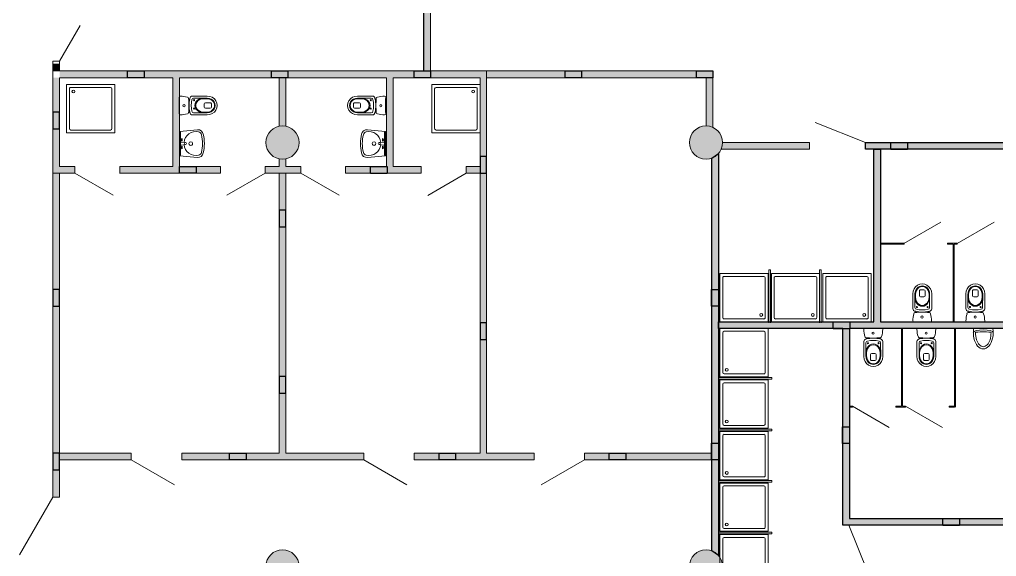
# Model space of a CAD drawing. Header units: millimetres. Extents: x 72919 to 485785, y -53256 to 338519.
# Drawn here: x 368101 to 385747, y 154321 to 164010 of the extents above; entities that cross this region are included whole.
import ezdxf

# ---------------------------------------------------------------- set-up
doc = ezdxf.new("R2010")
doc.units = ezdxf.units.MM
doc.linetypes.add('CONTI', pattern=[0])
for name, color, linetype, lineweight in [('door', 177, 'Continuous', 9), ('equipments', 137, 'CONTI', 20), ('wall', 5, 'Continuous', 40)]:
    doc.layers.add(name, color=color, linetype=linetype, lineweight=lineweight)

# ---------------------------------------------------------------- blocks, each defined once
blk = doc.blocks.new('цукенгш')
at = {"layer": 'equipments'}
for p, q in [((-371910, -1780247), (-371910, -1780840)), ((-371295, -1780226), (-371888, -1780226)), ((-371274, -1780840), (-371274, -1780247)), ((-371888, -1780861), (-371295, -1780861))]:
    blk.add_line(p, q, dxfattribs=at)
blk.add_lwpolyline([(-371952, -1780184), (-371952, -1780904), (-371232, -1780904), (-371232, -1780184)], close=True, dxfattribs=at)
blk.add_circle((-371334, -1780802), 21.2, dxfattribs=at)
for centre, start, end in [((-371888, -1780247), 90.0001, 180.0001), ((-371295, -1780247), 0.0001, 90.0001), ((-371888, -1780840), 180.0001, 270.0001), ((-371295, -1780840), 270.0001, 0.0001)]:
    blk.add_arc(centre, 21.2, start, end, dxfattribs=at)
blk = doc.blocks.new('афып4у')
for p, q in [((-1179240, -388504), (-1178972, -388504)), ((-1179240, -388542), (-1178992, -388542)), ((-1179226, -388552), (-1179176, -388552)), ((-1179314, -388705), (-1179314, -388645)), ((-1179205, -388625), (-1179294, -388625)), ((-1179205, -388725), (-1179294, -388725)), ((-1179185, -388705), (-1179185, -388645)), ((-1179240, -388807), (-1178992, -388807)), ((-1179240, -388845), (-1178972, -388845)), ((-1179225, -388797), (-1179176, -388797))]:
    blk.add_line(p, q)
for centre, radius in [((-1179001, -388619), 10), ((-1178819, -388671), 20), ((-1179001, -388771), 10)]:
    blk.add_circle(centre, radius)
for centre, radius, start, end in [((-1178992, -388572), 30, 0.0613, 90.0613), ((-1178972, -388552), 47.9, 0.8766, 90.0613), ((-1178913, -388545), 12.3, 207.7885, 6.8342), ((-1179478, -388675), 568, 347.5462, 12.5787), ((-1177591, -388672), 1316, 174.3935, 185.7291), ((-1178877, -388547), 23.8, 98.5278, 171.5948), ((-1178733, -389047), 543, 91.8565, 105.7585), ((-1178751, -388523), 20, 0.0613, 90.0613), ((-1175557, -388670), 3177, 177.3549, 182.7677), ((-1179294, -388645), 20, 90.0613, 180.0613), ((-1179294, -388705), 20, 180.0613, 270.0613), ((-1179205, -388645), 20, 0.0613, 90.0613), ((-1179205, -388705), 20, 270.0613, 0.0613), ((-1179357, -388675), 408, 345.15, 14.9726), ((-1178992, -388777), 30, 270.0613, 0.0613), ((-1178972, -388797), 47.9, 270.0613, 0.0613), ((-1178913, -388802), 12.2, 352.6965, 155.4488), ((-1178877, -388800), 23.8, 188.5278, 261.5948), ((-1178734, -388300), 543, 254.3641, 268.2661), ((-1178751, -388823), 20, 270.0613, 0.0613)]:
    blk.add_arc(centre, radius, start, end)
at = {"extrusion": (1.58689e-19, -9.13861e-20, -1)}
for centre, major_axis, ratio, start_param, end_param in [((-1179240, -388675), (-180, 0), 0.945693, 4.712389, 7.853982), ((-1179240, -388675), (-143, 0), 0.925942, 4.712389, 7.853982), ((-1179225, -388675), (-146, 0), 0.838114, -1.570796, 1.570796), ((-1179176, -388675), (-146, 0), 0.838114, 1.570796, 4.712389), ((-1179172, -388675), (-158, 0), 0.838996, 1.570796, 4.712389)]:
    blk.add_ellipse(centre, major_axis=major_axis, ratio=ratio, start_param=start_param, end_param=end_param, dxfattribs=at)
blk = doc.blocks.new('выапкуы')
for p, q in [((-1180538, -388993), (-1180215, -388963)), ((-1180538, -388993), (-1180538, -389433)), ((-1180520, -389013), (-1180538, -388993)), ((-1180520, -389185), (-1180520, -389013)), ((-1180520, -389061), (-1180520, -389033)), ((-1180520, -389061), (-1180520, -389089)), ((-1180520, -389089), (-1180520, -389261)), ((-1180520, -389213), (-1180520, -389185)), ((-1180520, -389185), (-1180505, -389185)), ((-1180520, -389213), (-1180520, -389242)), ((-1180520, -389242), (-1180520, -389413)), ((-1180520, -389242), (-1180505, -389242)), ((-1180489, -389119), (-1180514, -389144)), ((-1180489, -389170), (-1180514, -389144)), ((-1180489, -389260), (-1180514, -389285)), ((-1180505, -389185), (-1180428, -389194)), ((-1180505, -389242), (-1180428, -389231)), ((-1180489, -389119), (-1180489, -389170)), ((-1180489, -389310), (-1180489, -389260)), ((-1180520, -389413), (-1180538, -389433)), ((-1180538, -389433), (-1180215, -389463)), ((-1180489, -389310), (-1180514, -389285))]:
    blk.add_line(p, q)
blk.add_circle((-1180428, -389213), 18.6)
for centre, radius, start, end in [((-1180243, -389210), 213, 76.4207, 174.8431), ((-1180206, -389063), 100, 10.5506, 95.1332), ((-1180205, -389066), 65, 10.6846, 79.5291), ((-1180812, -389216), 691, 0.2357, 13.5426), ((-1180828, -389213), 740, 0.008, 13.2064), ((-1180243, -389216), 213, 184.8867, 283.5638), ((-1180333, -389213), 33.3, 0.0001, 180.0001), ((-1180333, -389213), 33.3, 180.0001, 0.0001), ((-1180812, -389210), 691, 346.4576, 359.7645), ((-1180828, -389213), 740, 346.7938, 359.9922), ((-1180206, -389364), 100, 264.867, 349.4496), ((-1180205, -389360), 65, 280.4711, 349.3156)]:
    blk.add_arc(centre, radius, start, end)
blk = doc.blocks.new('пренпее')
at = {"layer": 'equipments'}
for p, q in [((-370214, -1782523), (-370482, -1782523)), ((-370214, -1782561), (-370462, -1782561)), ((-370229, -1782571), (-370278, -1782571)), ((-370269, -1782724), (-370269, -1782664)), ((-370249, -1782644), (-370160, -1782644)), ((-370141, -1782724), (-370140, -1782664)), ((-370214, -1782864), (-370483, -1782864)), ((-370214, -1782827), (-370463, -1782826)), ((-370229, -1782817), (-370278, -1782817)), ((-370249, -1782744), (-370161, -1782744))]:
    blk.add_line(p, q, dxfattribs=at)
for centre, radius in [((-370635, -1782690), 20), ((-370453, -1782597), 10), ((-370454, -1782790), 10)]:
    blk.add_circle(centre, radius, dxfattribs=at)
for centre, radius, start, end in [((-373897, -1782689), 3177, 357.2325, 2.6453), ((-370703, -1782543), 20, 89.9389, 179.9389), ((-370721, -1783066), 543, 74.2418, 88.1438), ((-370577, -1782566), 23.8, 8.4054, 81.4725), ((-370482, -1782571), 47.9, 89.9389, 179.1236), ((-371863, -1782691), 1316, 354.2712, 5.6067), ((-370541, -1782564), 12.3, 173.1661, 332.2117), ((-369976, -1782694), 568, 167.4216, 192.454), ((-370097, -1782694), 408, 165.0277, 194.8502), ((-370462, -1782591), 30, 89.9389, 179.9389), ((-370249, -1782664), 20, 89.9389, 179.9389), ((-370249, -1782724), 20, 179.9389, 269.9389), ((-370161, -1782724), 20, 269.9389, 359.9389), ((-370160, -1782664), 20, 359.9389, 89.9389), ((-370704, -1782843), 20, 179.9389, 269.9389), ((-370720, -1782320), 543, 271.7341, 285.6361), ((-370577, -1782819), 23.8, 278.4054, 351.4725), ((-370542, -1782821), 12.2, 24.5514, 187.3037), ((-370483, -1782816), 47.9, 179.9389, 269.9389), ((-370463, -1782796), 30, 179.9389, 269.9389)]:
    blk.add_arc(centre, radius, start, end, dxfattribs=at)
for centre, major_axis, ratio, start_param, end_param in [((-370214, -1782694), (180, 0), 0.945693, 4.712389, 7.853982), ((-370282, -1782694), (158, 0), 0.838996, 1.570796, 4.712389), ((-370278, -1782694), (146, 0), 0.838114, 1.570796, 4.712389), ((-370229, -1782694), (146, 0), 0.838114, 4.712389, 7.853982), ((-370214, -1782694), (143, 0), 0.925942, -1.570796, 1.570796)]:
    blk.add_ellipse(centre, major_axis=major_axis, ratio=ratio, start_param=start_param, end_param=end_param, dxfattribs=at)
blk = doc.blocks.new('миприпм')
at = {"layer": 'equipments', "extrusion": (-5.61418e-17, 7.70757e-17, -1)}
blk.add_line((-374835, -1795300), (-375184, -1795300), dxfattribs=at)
for major_axis, ratio, start_param, end_param in [((0, -296), 0.607083, 1.317881, 4.965305), ((0, -257), 0.54742, 1.570796, 4.712389)]:
    blk.add_ellipse((-375009, -1795226), major_axis=major_axis, ratio=ratio, start_param=start_param, end_param=end_param, dxfattribs=at)
at = {"layer": 'equipments'}
for major_axis, ratio in [((180, 0), 0.270009), ((143, 0), 0.084246)]:
    blk.add_ellipse((-375009, -1795226), major_axis=major_axis, ratio=ratio, start_param=3.141593, end_param=6.283185, dxfattribs=at)

msp = doc.modelspace()

# ---------------------------------------------------------------- hatches: boundary and pattern name
at = {"ltscale": 500, "true_color": 0x000000}
h = msp.add_hatch(color=18, dxfattribs=at)
h.dxf.hatch_style = 1
h.paths.add_polyline_path([(368825.43379, 162960.25308), (376538.39265, 162960.25308), (376538.39265, 163085.25308), (368825.43379, 163085.25308)])
h = msp.add_hatch(color=18, dxfattribs=at)
h.dxf.hatch_style = 1
h.paths.add_polyline_path([(370349.56945, 163085.25308), (370349.56945, 162960.25308), (370049.56945, 162960.25308), (370049.56945, 163085.25308)])
h = msp.add_hatch(color=18, dxfattribs=at)
h.dxf.hatch_style = 1
h.paths.add_polyline_path([(372949.56945, 163085.25308), (372949.56945, 162960.25308), (372649.56945, 162960.25308), (372649.56945, 163085.25308)])
h = msp.add_hatch(color=18, dxfattribs=at)
h.dxf.hatch_style = 1
h.paths.add_polyline_path([(375526.48125, 163085.25275), (375526.48125, 162960.25275), (375226.48125, 162960.25275), (375226.48125, 163085.25275)])
h = msp.add_hatch(color=18, dxfattribs=at)
h.dxf.hatch_style = 1
h.paths.add_polyline_path([(378254.15181, 163085.2534), (378254.15181, 162960.2534), (377954.15181, 162960.2534), (377954.15181, 163085.2534)])
h = msp.add_hatch(color=18, dxfattribs=at)
h.dxf.hatch_style = 1
h.paths.add_polyline_path([(380626.29849, 163085.25308), (380626.29849, 162960.25308), (380326.29849, 162960.25308), (380326.29849, 163085.25308)])
h = msp.add_hatch(color=18, dxfattribs=at)
h.dxf.hatch_style = 1
h.paths.add_polyline_path([(368700.43379, 162960.25308), (368825.43379, 162960.25308), (368825.43379, 161240.25308), (368700.43379, 161240.25308)])
h = msp.add_hatch(color=18, dxfattribs=at)
h.dxf.hatch_style = 1
h.paths.add_polyline_path([(370870.39301, 162960.25308), (370995.39301, 162960.25308), (370995.39301, 161240.75166), (370870.39301, 161240.75166)])
h = msp.add_hatch(color=18, dxfattribs=at)
h.dxf.hatch_style = 1
h.paths.add_polyline_path([(372790.67364, 162960.25308), (372915.67364, 162960.25308), (372912.93379, 162089.99941), (372787.93379, 162089.99941)])
h = msp.add_hatch(color=18, dxfattribs=at)
h.dxf.hatch_style = 1
h.paths.add_polyline_path([(374728.3927, 162960.25308), (374853.3927, 162960.25308), (374853.3927, 161357.3935), (374728.3927, 161357.3935)])
h = msp.add_hatch(color=18, dxfattribs=at)
h.dxf.hatch_style = 1
h.paths.add_polyline_path([(376418.39265, 162959.84745), (376538.39265, 162959.84745), (376538.39265, 161236.89461), (376418.39265, 161236.89461)])
h = msp.add_hatch(color=18, dxfattribs=at)
h.dxf.hatch_style = 1
h.paths.add_polyline_path([(368700.43379, 162039.99944), (368825.43379, 162039.99944), (368825.43379, 162339.99944), (368700.43379, 162339.99944)])
h = msp.add_hatch(color=18, dxfattribs=at)
h.dxf.hatch_style = 1
edge = h.paths.add_edge_path()
edge.add_arc((372850.43379, 161789.99944), 300, 9, 369)
h = msp.add_hatch(color=18, dxfattribs=at)
h.dxf.hatch_style = 1
edge = h.paths.add_edge_path()
edge.add_arc((380500.43379, 161789.99944), 300, 9, 369)
h = msp.add_hatch(color=18, dxfattribs=at)
h.dxf.hatch_style = 1
h.paths.add_polyline_path([(383532.6732, 161669.99944), (383532.6732, 158555.19304), (380725.43379, 158555.19304), (380725.43379, 158435.19304), (382970.5111, 158435.19304), (382970.5111, 154885.19304), (386900.10149, 154885.19304), (386900.10149, 155005.19304), (383090.97125, 155005.19304), (383090.97125, 158435.19304), (386900.10149, 158435.19304), (386900.10149, 157852.80704), (387020.10149, 157852.80704), (387020.10149, 159102.58679), (389931.44122, 159102.58679), (389931.44122, 159222.58679), (387020.10149, 159222.58679), (387020.10149, 160459.82891), (386900.10149, 160459.82891), (386900.10149, 158555.19304), (383652.6732, 158555.19304), (383652.6732, 161669.99944)])
h = msp.add_hatch(color=18, dxfattribs=at)
h.dxf.hatch_style = 1
h.paths.add_polyline_path([(382372.77786, 161669.99944), (382372.77786, 161789.99944), (380800.43379, 161789.99944, -0.1032437172), (380775.38833, 161669.99944)])
h = msp.add_hatch(color=18, dxfattribs=at)
h.dxf.hatch_style = 1
h.paths.add_polyline_path([(387875.47924, 161669.99944), (383382.77786, 161669.99944), (383382.77786, 161789.99944), (387851.62323, 161789.99944)])
h = msp.add_hatch(color=18, dxfattribs=at)
h.dxf.hatch_style = 1
h.paths.add_polyline_path([(384141.75404, 161789.99944), (384141.75404, 161664.99944), (383841.75404, 161664.99944), (383841.75404, 161789.99944)])
h = msp.add_hatch(color=18, dxfattribs=at)
h.dxf.hatch_style = 1
h.paths.add_polyline_path([(372792.04357, 161496.01182), (372912.04357, 161496.01182), (372910.67364, 161240.75197), (372790.67364, 161240.75197)])
h = msp.add_hatch(color=18, dxfattribs=at)
h.dxf.hatch_style = 1
h.paths.add_polyline_path([(376418.39265, 161236.89461), (376538.39265, 161236.89461), (376538.39265, 161536.89461), (376418.39265, 161536.89461)])
h = msp.add_hatch(color=18, dxfattribs=at)
h.dxf.hatch_style = 1
h.paths.add_polyline_path([(380725.43379, 154338.43079), (380605.43379, 154422.84216), (380605.43379, 161507.15673), (380725.43379, 161591.5681)])
h = msp.add_hatch(color=18, dxfattribs=at)
h.dxf.hatch_style = 1
h.paths.add_polyline_path([(368825.43379, 161240.25308), (369100.10544, 161240.25308), (369100.10544, 161360.25308), (368825.43379, 161360.25308)])
h = msp.add_hatch(color=18, dxfattribs=at)
h.dxf.hatch_style = 1
h.paths.add_polyline_path([(369908.91641, 161240.75197), (370870.39301, 161240.75197), (370870.39301, 161360.75197), (369908.91641, 161360.75197)])
h = msp.add_hatch(color=18, dxfattribs=at)
h.dxf.hatch_style = 1
h.paths.add_polyline_path([(370989.20397, 161240.75197), (371730.22779, 161240.75142), (371730.22779, 161360.75142), (370989.20397, 161360.75197)])
h = msp.add_hatch(color=18, dxfattribs=at)
h.dxf.hatch_style = 1
h.paths.add_polyline_path([(371289.20397, 161360.75197), (371289.20397, 161235.75197), (370989.20397, 161235.75197), (370989.20397, 161360.75197)])
h = msp.add_hatch(color=18, dxfattribs=at)
h.dxf.hatch_style = 1
h.paths.add_polyline_path([(372539.03873, 161244.60947), (373180.50263, 161244.60892), (373180.50263, 161364.60892), (372539.03873, 161364.60947)])
h = msp.add_hatch(color=18, dxfattribs=at)
h.dxf.hatch_style = 1
h.paths.add_polyline_path([(373991.50673, 161237.39377), (375357.20367, 161237.3935), (375357.3886, 161356.89461), (373990.50263, 161357.3935)])
h = msp.add_hatch(color=18, dxfattribs=at)
h.dxf.hatch_style = 1
h.paths.add_polyline_path([(374740.50263, 161357.3935), (374740.50263, 161232.3935), (374440.50263, 161232.3935), (374440.50263, 161357.3935)])
h = msp.add_hatch(color=18, dxfattribs=at)
h.dxf.hatch_style = 1
h.paths.add_polyline_path([(376169.3968, 161237.39377), (376418.30018, 161237.3935), (376418.48512, 161356.89461), (376168.3927, 161357.3935)])
h = msp.add_hatch(color=18, dxfattribs=at)
h.dxf.hatch_style = 1
h.paths.add_polyline_path([(372790.67364, 160269.99944), (372910.67364, 160269.99944), (372910.67364, 160569.99944), (372790.67364, 160569.99944)])
h = msp.add_hatch(color=18, dxfattribs=at)
h.dxf.hatch_style = 1
h.paths.add_polyline_path([(368700.43379, 158839.99944), (368825.43379, 158839.99944), (368825.43379, 159139.99944), (368700.43379, 159139.99944)])
h = msp.add_hatch(color=18, dxfattribs=at)
h.dxf.hatch_style = 1
h.paths.add_polyline_path([(380725.43379, 158835.93021), (380600.43379, 158835.93021), (380600.43379, 159135.93021), (380725.43379, 159135.93021)])
h = msp.add_hatch(color=18, dxfattribs=at)
h.dxf.hatch_style = 1
h.paths.add_polyline_path([(376418.39265, 158236.89461), (376538.39265, 158236.89461), (376538.39265, 158536.89461), (376418.39265, 158536.89461)])
h = msp.add_hatch(color=18, dxfattribs=at)
h.dxf.hatch_style = 1
h.paths.add_polyline_path([(383099.94743, 158555.19304), (383099.94743, 158430.19304), (382799.94743, 158430.19304), (382799.94743, 158555.19304)])
h = msp.add_hatch(color=18, dxfattribs=at)
h.dxf.hatch_style = 1
h.paths.add_polyline_path([(372790.67364, 157269.99944), (372910.67364, 157269.99944), (372910.67364, 157569.99944), (372790.67364, 157569.99944)])
h = msp.add_hatch(color=18, dxfattribs=at)
h.dxf.hatch_style = 1
h.paths.add_polyline_path([(383092.97125, 156358.61777), (382967.97125, 156358.61777), (382967.97125, 156658.61777), (383092.97125, 156658.61777)])
h = msp.add_hatch(color=18, dxfattribs=at)
h.dxf.hatch_style = 1
h.paths.add_polyline_path([(380725.43379, 156063.32629), (380600.43379, 156063.32629), (380600.43379, 156363.32629), (380725.43379, 156363.32629)])
h = msp.add_hatch(color=18, dxfattribs=at)
h.dxf.hatch_style = 1
h.paths.add_polyline_path([(368700.43379, 155883.32597), (368825.43379, 155883.32597), (368825.43379, 156183.32597), (368700.43379, 156183.32597)])
h = msp.add_hatch(color=18, dxfattribs=at)
h.dxf.hatch_style = 1
h.paths.add_polyline_path([(372195.43379, 156183.32347), (372195.43379, 156063.32597), (371895.43379, 156063.32597), (371895.43379, 156183.32347)])
h = msp.add_hatch(color=18, dxfattribs=at)
h.dxf.hatch_style = 1
h.paths.add_polyline_path([(375978.3949, 156183.32472), (375978.3949, 156063.32722), (375678.3949, 156063.32722), (375678.3949, 156183.32472)])
h = msp.add_hatch(color=18, dxfattribs=at)
h.dxf.hatch_style = 1
h.paths.add_polyline_path([(379053.84525, 156183.32472), (379053.84525, 156063.32722), (378753.84525, 156063.32722), (378753.84525, 156183.32472)])
h = msp.add_hatch(color=18, dxfattribs=at)
h.dxf.hatch_style = 1
h.paths.add_polyline_path([(385080.61749, 155005.19304), (385080.61749, 154880.19304), (384780.61749, 154880.19304), (384780.61749, 155005.19304)])
h = msp.add_hatch(color=18, dxfattribs=at)
h.dxf.hatch_style = 1
edge = h.paths.add_edge_path()
edge.add_arc((372850.43379, 154139.99944), 300, 9, 369)
h = msp.add_hatch(color=18, dxfattribs=at)
h.dxf.hatch_style = 1
edge = h.paths.add_edge_path()
edge.add_arc((380500.43379, 154139.99944), 300, 9, 369)
at = {"layer": 'wall', "lineweight": 18, "ltscale": 0.007407, "true_color": 0x000000}
h = msp.add_hatch(color=18, dxfattribs=at)
h.dxf.hatch_style = 1
h.paths.add_polyline_path([(375401.48125, 169664.99944), (375526.48125, 169664.99944), (375526.48125, 163085.25308), (375401.48125, 163085.25308)])
h = msp.add_hatch(color=18, dxfattribs=at)
h.dxf.hatch_style = 1
h.paths.add_polyline_path([(368700.43379, 163215.27262), (368825.43379, 163215.27262), (368825.43379, 163085.25308), (368700.43379, 163085.25308)])
h = msp.add_hatch(color=18, dxfattribs=at)
h.dxf.hatch_style = 1
h.paths.add_polyline_path([(376538.39265, 162960.25308), (380626.25838, 162962.6731), (380626.25838, 163087.6731), (376538.39265, 163085.25308)])
h = msp.add_hatch(color=18, dxfattribs=at)
h.dxf.hatch_style = 1
h.paths.add_polyline_path([(380501.21502, 162960.25308), (380626.21502, 162960.25308), (380626.21502, 162089.99938), (380501.21502, 162089.99938)])
h = msp.add_hatch(color=18, dxfattribs=at)
h.dxf.hatch_style = 1
h.paths.add_polyline_path([(368700.43379, 161240.25308), (368825.43379, 161240.25308), (368825.43379, 155389.99944), (368700.43379, 155389.99944)])
h = msp.add_hatch(color=18, dxfattribs=at)
h.dxf.hatch_style = 1
h.paths.add_polyline_path([(372792.28343, 161246.76434), (372912.28343, 161246.76434), (372910.43379, 156178.73527), (372790.43379, 156178.73527)])
h = msp.add_hatch(color=18, dxfattribs=at)
h.dxf.hatch_style = 1
h.paths.add_polyline_path([(376418.39265, 161236.89461), (376543.39265, 161236.89461), (376543.39265, 156183.32597), (376418.39265, 156183.32597)])
h = msp.add_hatch(color=18, dxfattribs=at)
h.dxf.hatch_style = 1
h.paths.add_polyline_path([(368824.24475, 156063.32624), (370120.10764, 156063.3257), (370120.10764, 156183.3257), (368824.24475, 156183.32624)])
h = msp.add_hatch(color=18, dxfattribs=at)
h.dxf.hatch_style = 1
h.paths.add_polyline_path([(371028.9186, 156065.09224), (374318.3949, 156061.55969), (374318.98941, 156181.55969), (371029.51312, 156185.09224)])
h = msp.add_hatch(color=18, dxfattribs=at)
h.dxf.hatch_style = 1
h.paths.add_polyline_path([(375227.20586, 156065.09224), (377393.54799, 156063.32597), (377394.14251, 156183.32597), (375227.80038, 156185.09224)])
h = msp.add_hatch(color=18, dxfattribs=at)
h.dxf.hatch_style = 1
h.paths.add_polyline_path([(378302.65622, 156065.09224), (380605.13653, 156063.32597), (380605.73104, 156183.32597), (378303.25074, 156185.09224)])

# ---------------------------------------------------------------- linework, layer by layer
at = {"color": 18, "ltscale": 500, "true_color": 0x000000}
msp.add_line((375401.48125, 163085.25308), (375401.48125, 169664.99944), dxfattribs=at)
for points in [[(370349.56945, 163085.25308), (370349.56945, 162960.25308), (370049.56945, 162960.25308), (370049.56945, 163085.25308)], [(372949.56945, 163085.25308), (372949.56945, 162960.25308), (372649.56945, 162960.25308), (372649.56945, 163085.25308)], [(375526.48125, 163085.25275), (375526.48125, 162960.25275), (375226.48125, 162960.25275), (375226.48125, 163085.25275)], [(378254.15181, 163085.2534), (378254.15181, 162960.2534), (377954.15181, 162960.2534), (377954.15181, 163085.2534)], [(380626.29849, 163085.25308), (380626.29849, 162960.25308), (380326.29849, 162960.25308), (380326.29849, 163085.25308)], [(368700.43379, 162039.99944), (368825.43379, 162039.99944), (368825.43379, 162339.99944), (368700.43379, 162339.99944)], [(387875.47924, 161669.99944), (383382.77786, 161669.99944), (383382.77786, 161789.99944), (387851.62323, 161789.99944)], [(384141.75404, 161789.99944), (384141.75404, 161664.99944), (383841.75404, 161664.99944), (383841.75404, 161789.99944)], [(376418.39265, 161236.89461), (376538.39265, 161236.89461), (376538.39265, 161536.89461), (376418.39265, 161536.89461)], [(380725.43379, 154338.43079), (380605.43379, 154422.84216), (380605.43379, 161507.15673), (380725.43379, 161591.5681)], [(371289.20397, 161360.75197), (371289.20397, 161235.75197), (370989.20397, 161235.75197), (370989.20397, 161360.75197)], [(374740.50263, 161357.3935), (374740.50263, 161232.3935), (374440.50263, 161232.3935), (374440.50263, 161357.3935)], [(372790.67364, 160269.99944), (372910.67364, 160269.99944), (372910.67364, 160569.99944), (372790.67364, 160569.99944)], [(368700.43379, 158839.99944), (368825.43379, 158839.99944), (368825.43379, 159139.99944), (368700.43379, 159139.99944)], [(380725.43379, 158835.93021), (380600.43379, 158835.93021), (380600.43379, 159135.93021), (380725.43379, 159135.93021)], [(376418.39265, 158236.89461), (376538.39265, 158236.89461), (376538.39265, 158536.89461), (376418.39265, 158536.89461)], [(383099.94743, 158555.19304), (383099.94743, 158430.19304), (382799.94743, 158430.19304), (382799.94743, 158555.19304)], [(372790.67364, 157269.99944), (372910.67364, 157269.99944), (372910.67364, 157569.99944), (372790.67364, 157569.99944)], [(383092.97125, 156358.61777), (382967.97125, 156358.61777), (382967.97125, 156658.61777), (383092.97125, 156658.61777)], [(380725.43379, 156063.32629), (380600.43379, 156063.32629), (380600.43379, 156363.32629), (380725.43379, 156363.32629)], [(368700.43379, 155883.32597), (368825.43379, 155883.32597), (368825.43379, 156183.32597), (368700.43379, 156183.32597)], [(372195.43379, 156183.32347), (372195.43379, 156063.32597), (371895.43379, 156063.32597), (371895.43379, 156183.32347)], [(375978.3949, 156183.32472), (375978.3949, 156063.32722), (375678.3949, 156063.32722), (375678.3949, 156183.32472)], [(379053.84525, 156183.32472), (379053.84525, 156063.32722), (378753.84525, 156063.32722), (378753.84525, 156183.32472)], [(385080.61749, 155005.19304), (385080.61749, 154880.19304), (384780.61749, 154880.19304), (384780.61749, 155005.19304)]]:
    msp.add_lwpolyline(points, close=True, dxfattribs=at)
for points in [[(388530.61749, 154885.19304), (382970.5111, 154885.19304), (382970.5111, 158435.19304), (380725.43379, 158435.19304), (380725.43379, 158555.19304), (383532.6732, 158555.19304), (383532.6732, 161669.99944), (383652.6732, 161669.99944), (383652.6732, 158555.19304), (386900.10149, 158555.19304)], [(386900.10149, 158435.19304), (383090.97125, 158435.19304), (383090.97125, 155005.19304), (386900.10149, 155005.19304)]]:
    msp.add_lwpolyline(points, dxfattribs=at)
at = {"layer": 'door', "linetype": 'ByBlock', "ltscale": 100}
msp.add_line((369196.21556, 163904.77213), (368820.43667, 163260.25308), dxfattribs=at)
at = {"layer": 'door'}
for p, q in [((382474.94889, 162152.42122), (383382.77786, 161789.99944)), ((369100.10544, 161240.25308), (369792.92577, 160840.25308)), ((372540.22782, 161240.75197), (371847.4075, 160840.75197)), ((373180.50263, 161240.75197), (373873.32295, 160840.75197)), ((376168.3927, 161236.89461), (375475.57238, 160836.89461)), ((370120.10764, 156063.32597), (370899.5305, 155613.32597)), ((374318.3949, 156063.32597), (375097.81776, 155613.32597)), ((378303.84525, 156063.32597), (377524.42239, 155613.32597)), ((368700.43379, 155389.99944), (368101.21267, 154350.76896)), ((383416.65939, 154049.33885), (383082.97125, 154885.19304))]:
    msp.add_line(p, q, dxfattribs=at)
at = {"layer": 'equipments'}
for p, q in [((384076.42489, 159969.05649), (384744.07189, 160354.52266)), ((385034.88142, 159970.1417), (385702.52842, 160355.60787)), ((384078.44993, 159975.19304), (383652.6732, 159975.19304)), ((384078.44993, 159955.19304), (383652.6732, 159955.19304)), ((384078.44993, 159955.19304), (384078.44993, 159975.19304)), ((384078.44993, 159955.19304), (384078.44993, 159975.19304)), ((385036.90646, 159975.19304), (384864.88432, 159975.19304)), ((384864.88432, 159955.19304), (384864.88432, 159975.19304)), ((385036.90646, 159975.19304), (384864.88432, 159975.19304)), ((384864.88432, 159955.19304), (384864.88432, 159975.19304)), ((384964.88432, 159955.19304), (384864.88432, 159955.19304)), ((384964.88432, 159955.19304), (384864.88432, 159955.19304)), ((384941.42778, 159975.19304), (384878.44993, 159975.19304)), ((384878.44993, 159975.19304), (384878.44993, 159955.19304)), ((384941.42778, 159955.19304), (384878.44993, 159955.19304)), ((384964.88432, 159955.19304), (384964.88432, 158555.19304)), ((384964.88432, 159955.19304), (384964.88432, 158555.19304)), ((385036.90646, 159955.19304), (384984.88432, 159955.19304)), ((384984.88432, 159955.19304), (384984.88432, 158555.19304)), ((385036.90646, 159955.19304), (384984.88432, 159955.19304)), ((384984.88432, 159955.19304), (384984.88432, 158555.19304)), ((385036.90646, 159955.19304), (385036.90646, 159975.19304)), ((385036.90646, 159955.19304), (385036.90646, 159975.19304)), ((381637.54927, 159492.08084), (381637.54927, 158535.82878)), ((381637.54927, 159492.08084), (381667.54927, 159492.08084)), ((381667.54927, 159492.08084), (381667.54927, 158535.82878)), ((382552.41831, 159492.08084), (382552.41831, 158535.82878)), ((382552.41831, 159492.08084), (382582.41831, 159492.08084)), ((382582.41831, 159492.08084), (382582.41831, 158535.82878)), ((384031.42778, 157035.19304), (384031.42778, 158435.19304)), ((384031.42778, 157035.19304), (384031.42778, 158435.19304)), ((384051.42778, 157035.19304), (384051.42778, 158435.19304)), ((384051.42778, 157035.19304), (384051.42778, 158435.19304)), ((384989.88432, 158435.19304), (384989.88432, 157015.19304)), ((384989.88432, 158435.19304), (384989.88432, 157015.19304)), ((385009.88432, 158435.19304), (385009.88432, 157015.19304)), ((385009.88432, 158435.19304), (385009.88432, 157015.19304)), ((381688.10132, 157548.85765), (380731.84926, 157548.85765)), ((381688.10132, 157518.85765), (380731.84926, 157518.85765)), ((381688.10132, 157548.85765), (381688.10132, 157518.85765)), ((383144.99339, 157035.19304), (383090.97125, 157035.19304)), ((383144.99339, 157035.19304), (383090.97125, 157035.19304)), ((383144.99339, 157015.19304), (383090.97125, 157015.19304)), ((383144.99339, 157015.19304), (383090.97125, 157015.19304)), ((383144.05357, 157035.73565), (383811.70057, 156650.26947)), ((383144.05357, 157035.73565), (383811.70057, 156650.26947)), ((383144.99339, 157035.19304), (383144.99339, 157015.19304)), ((383144.99339, 157035.19304), (383144.99339, 157015.19304)), ((384031.42778, 157035.19304), (383931.42778, 157035.19304)), ((383931.42778, 157035.19304), (383931.42778, 157015.19304)), ((384031.42778, 157035.19304), (383931.42778, 157035.19304)), ((383931.42778, 157035.19304), (383931.42778, 157015.19304)), ((384103.44993, 157015.19304), (383931.42778, 157015.19304)), ((384103.44993, 157015.19304), (383931.42778, 157015.19304)), ((384103.44993, 157035.19304), (384051.42778, 157035.19304)), ((384103.44993, 157035.19304), (384051.42778, 157035.19304)), ((384102.5101, 157035.73565), (384770.1571, 156650.26947)), ((384102.5101, 157035.73565), (384770.1571, 156650.26947)), ((384103.44993, 157035.19304), (384103.44993, 157015.19304)), ((384103.44993, 157035.19304), (384103.44993, 157015.19304)), ((384989.88432, 157035.19304), (384889.88432, 157035.19304)), ((384889.88432, 157035.19304), (384889.88432, 157015.19304)), ((384989.88432, 157035.19304), (384889.88432, 157035.19304)), ((384889.88432, 157035.19304), (384889.88432, 157015.19304)), ((384989.88432, 157015.19304), (384889.88432, 157015.19304)), ((381688.10132, 156618.85765), (380731.84926, 156618.85765)), ((381688.10132, 156588.85765), (380731.84926, 156588.85765)), ((381688.10132, 156618.85765), (381688.10132, 156588.85765)), ((381688.09812, 155688.85765), (380731.84606, 155688.85765)), ((381688.09812, 155658.85765), (380731.84606, 155658.85765)), ((381688.09812, 155688.85765), (381688.09812, 155658.85765)), ((381688.09653, 154758.85765), (380731.84447, 154758.85765)), ((381688.09653, 154758.85765), (381688.09653, 154728.85765)), ((381688.09653, 154728.85765), (380731.84447, 154728.85765))]:
    msp.add_line(p, q, dxfattribs=at)
at = {"layer": 'wall', "color": 18, "lineweight": 18, "ltscale": 0.007407, "true_color": 0x000000}
for p, q in [((375526.48125, 163085.25308), (375526.48125, 169664.99944)), ((368825.43379, 163260.25308), (368700.43379, 163260.25308)), ((368700.43379, 163085.25308), (368700.43379, 161240.25308)), ((376538.39265, 163085.25308), (368700.43379, 163085.25308)), ((368825.43379, 163085.25308), (375401.48125, 163085.25308)), ((376538.39265, 163085.25308), (380626.29849, 163085.25308)), ((376538.39265, 161236.89461), (376538.39265, 163085.25308)), ((380626.29849, 163085.25308), (380625.61582, 162062.63374)), ((370870.39301, 161360.25308), (370870.39301, 162960.25308)), ((370990.39301, 162960.25308), (370989.20397, 161360.75197)), ((372790.67364, 162960.25308), (372790.67364, 162083.98707)), ((372910.67364, 162083.88915), (372910.67364, 162960.25308)), ((374728.3927, 162960.25308), (374728.3927, 161356.89461)), ((376418.39265, 162960.25308), (376418.39265, 161356.89461)), ((380775.38833, 161669.99944), (382372.77786, 161669.99944)), ((380800.43379, 161789.99944), (382372.77786, 161789.99944)), ((382372.77786, 161669.99944), (382372.77786, 161789.99944)), ((383382.77786, 161789.99944), (387851.62323, 161789.99944)), ((383382.77786, 161669.99944), (383382.77786, 161789.99944)), ((383382.77786, 161669.99944), (383532.6732, 161669.99944)), ((383532.6732, 161669.99944), (383532.6732, 158555.19304)), ((383652.6732, 161669.99944), (386900.10149, 161669.99944)), ((383652.6732, 161669.99944), (383652.6732, 158555.19304)), ((372790.67364, 161496.01182), (372790.67364, 161360.25308)), ((372910.67364, 161360.25308), (372910.67364, 161496.10974)), ((372790.67364, 161360.75206), (372540.22777, 161360.75211)), ((372540.22782, 161240.75178), (372540.22777, 161360.75178)), ((368825.43379, 161240.25308), (368700.43379, 161240.25308)), ((368825.43379, 161240.25308), (368825.43379, 156183.32597)), ((372540.22782, 161240.75197), (372790.67364, 161240.75197)), ((372790.67364, 156183.32597), (372790.67364, 161240.75197)), ((372910.67364, 161240.75197), (372910.67364, 156183.32597)), ((376418.39265, 161236.89461), (376418.39265, 156183.32597)), ((376538.39265, 156183.32597), (376538.39265, 161236.89461)), ((383532.6732, 158555.19304), (380725.43379, 158555.19304)), ((386900.10149, 158555.19304), (383652.6732, 158555.19304)), ((382970.5111, 158435.19304), (380725.43379, 158435.19304)), ((382970.5111, 158435.19304), (382970.5111, 154885.19304)), ((386900.10149, 158435.19304), (383090.97125, 158435.19304)), ((383090.97125, 157035.19304), (383090.97125, 158435.19304)), ((383090.97125, 157035.19304), (383090.97125, 158435.19304)), ((383090.97125, 158435.19304), (383090.97125, 155005.19304)), ((370120.10764, 156183.32597), (368825.43379, 156183.32597)), ((370120.10764, 156063.32597), (370120.10764, 156183.32597)), ((371030.10764, 156063.32597), (371030.10764, 156183.32597)), ((371030.10764, 156183.32597), (372790.67364, 156183.32597)), ((372910.67364, 156183.32597), (374318.3949, 156183.32597)), ((374318.3949, 156183.32597), (374318.3949, 156063.32597)), ((376418.39265, 156183.32597), (375228.3949, 156183.32597)), ((375228.3949, 156183.32597), (375228.3949, 156063.32597)), ((377393.84525, 156183.32597), (376538.39265, 156183.32597)), ((377393.84525, 156063.32597), (377393.84525, 156183.32597)), ((380605.43379, 156183.32597), (378303.84525, 156183.32597)), ((378303.84525, 156183.32597), (378303.84525, 156063.32597)), ((368825.43379, 156063.32597), (370120.10764, 156063.32597)), ((374318.3949, 156063.32597), (371030.10764, 156063.32597)), ((375228.3949, 156063.32597), (377393.84525, 156063.32597)), ((378303.84525, 156063.32597), (380605.43379, 156063.32597)), ((382970.5111, 154885.19304), (382970.5111, 155156.21247)), ((386900.10149, 155005.19304), (383092.97125, 155005.19304)), ((388530.61749, 154885.19304), (382970.5111, 154885.19304)), ((382970.5111, 154885.19304), (383082.97125, 154885.19304))]:
    msp.add_line(p, q, dxfattribs=at)
for points in [[(368825.43379, 163260.26478), (368700.43379, 163260.26478)], [(368700.43379, 163260.25308), (368700.43379, 163085.25308)], [(368825.43379, 163260.25308), (368825.43379, 163085.25308)], [(368825.43379, 162960.25308), (368825.43379, 161360.25308)], [(368825.43379, 162960.25308), (370870.39301, 162960.25308)], [(370990.39301, 162960.25308), (372790.67364, 162960.25308)], [(372910.67364, 162960.25308), (374728.3927, 162960.25308)], [(375358.3927, 161236.89461), (375358.3927, 161356.89461), (374848.3927, 161356.89461), (374848.3927, 162960.25308)], [(374848.3927, 162960.25308), (376418.39265, 162960.25308)], [(376538.39265, 162960.25308), (380501.21502, 162960.25308)], [(380501.21502, 162960.25308), (380500.63406, 162089.99938)], [(380605.43379, 154422.84216), (380605.43379, 161507.15673)], [(380725.43379, 158555.19304), (380725.43379, 161591.5681)], [(368825.43379, 161240.25308), (369100.10544, 161240.25308), (369100.10544, 161360.25308), (368825.43379, 161360.25308)], [(370989.20397, 161360.75197), (371730.22777, 161360.75142), (371730.22782, 161240.75142), (369908.91641, 161240.75197)], [(370870.39301, 161360.25308), (369910.10544, 161360.25308), (369910.10544, 161240.25308)], [(372790.67364, 161240.75197), (373180.50263, 161240.75197), (373180.50263, 161360.75197), (372910.67364, 161360.75203)], [(374727.20367, 161357.3935), (373990.50263, 161357.3935), (373990.50263, 161237.3935), (375357.20367, 161237.3935)], [(376418.3927, 161356.89461), (376168.3927, 161356.89461), (376168.3927, 161236.89461), (376538.39265, 161236.89461)], [(368700.43379, 161240.25308), (368700.43379, 155389.99944)], [(380725.43379, 154338.43079), (380725.43379, 158435.19304)], [(368825.43379, 155389.99944), (368825.43379, 156063.32597)], [(368825.43379, 155389.99944), (368700.43379, 155389.99944)]]:
    msp.add_lwpolyline(points, dxfattribs=at)
for centre in [(372850.43379, 161789.99944), (380500.43379, 161789.99944), (372850.43379, 154139.99944), (380500.43379, 154139.99944)]:
    msp.add_circle(centre, 300, dxfattribs=at)

# ---------------------------------------------------------------- block references
at = {"layer": 'equipments', "yscale": 1.21, "zscale": 1.21}
for p, xscale, rotation in [((2523843.67359, 612026.40519), -1.21, 270), ((-1778475.2574, 612026.40465), 1.21, 90.00000000000001), ((-1773271.23309, -290635.46018), -1.21, 90), ((-1772341.23309, -290635.46018), -1.21, 90), ((-1771411.23309, -290635.46018), -1.21, 90)]:
    msp.add_blockref('цукенгш', p, dxfattribs=dict(at, xscale=xscale, rotation=rotation))
at = {"layer": 'equipments'}
for name, p, rotation in [('афып4у', (-807747.05675, -226215.09192), 180), ('пренпее', (-1398287.19569, 529275.12548), 90), ('пренпее', (-1397328.73916, 529275.12548), 90), ('миприпм', (10499.5267, -1636864.66129), 180)]:
    msp.add_blockref(name, p, dxfattribs=dict(at, rotation=rotation))
at = {"layer": 'equipments', "xscale": -1}
for name, p, rotation in [('афып4у', (1553445.54626, -226215.09192), 180), ('пренпее', (-1399171.19597, -212284.73939), 90), ('пренпее', (-1398212.73944, -212284.73939), 90)]:
    msp.add_blockref(name, p, dxfattribs=dict(at, rotation=rotation))
at = {"layer": 'equipments'}
msp.add_blockref('выапкуы', (1551527.62798, 550984.75997), dxfattribs=at)
at = {"layer": 'equipments', "xscale": -1}
msp.add_blockref('выапкуы', (-805829.13848, 550984.75997), dxfattribs=at)
at = {"layer": 'equipments', "xscale": -1.21, "yscale": 1.21, "zscale": 1.21}
for p in [(-68439.4397, 2312457.64001), (-68439.4397, 2311527.64001), (-68439.4397, 2310597.64001), (-68439.4429, 2309667.64001), (-68439.44449, 2308737.64001)]:
    msp.add_blockref('цукенгш', p, dxfattribs=at)

doc.saveas('drawing.dxf')
